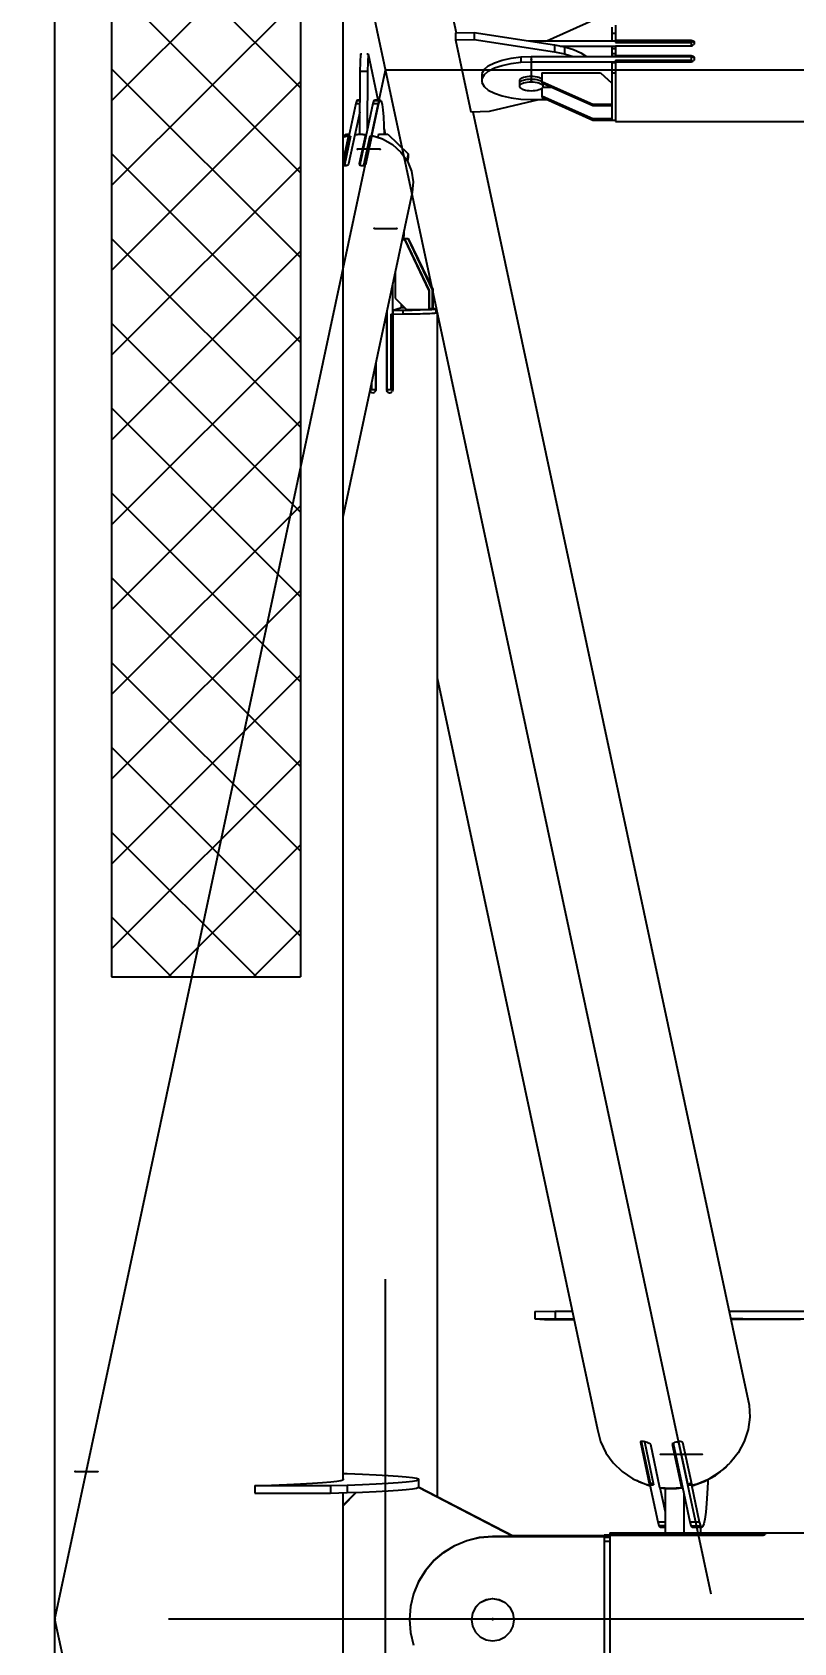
# Model space of a CAD drawing. Header units: millimetres. Extents: x 150209.93 to 150215.05, y 136675.65 to 136679.93.
# Drawn here: x 150213.5073 to 150213.5476, y 136677.6296 to 136677.7148 of the extents above; entities that cross this region are included whole.
import ezdxf

# ---------------------------------------------------------------- set-up
doc = ezdxf.new("R2010")
doc.units = ezdxf.units.MM
doc.header["$LTSCALE"] = 0.25
for name, pattern in [('CENTER', [50.8, 31.75, -6.35, 6.35, -6.35]), ('HIDDEN', [9.525, 6.35, -3.175]), ('XKITLINE00', [0]), ('XKITLINE02', [4, 2, -2])]:
    doc.linetypes.add(name, pattern=pattern)
doc.styles.add('ROMANS', font='romans.shx')
doc.dimstyles.new('MD300', dxfattribs={"dimtxt": 2.5, "dimasz": 2.5, "dimexe": 1, "dimexo": 1, "dimgap": 0.5, "dimtad": 1, "dimdec": 1, "dimlfac": 50, "dimrnd": 0.5, "dimdsep": 46, "dimtxsty": 'ROMANS', "dimcen": 1, "dimclrd": 146, "dimclre": 146, "dimclrt": 30, "dimadec": 1, "dimazin": 2, "dimtfac": 1, "dimtdec": 1, "dimtmove": 0, "dimatfit": 1, "dimfxl": 1, "dimtolj": 1, "dimtzin": 0, "dimlwd": -1, "dimlwe": -1, "dimarcsym": 0})

# ---------------------------------------------------------------- blocks, each defined once
blk = doc.blocks.new('çatıı')
h = blk.add_hatch()
h.set_pattern_fill('ANSI37', color=1, scale=5, style=0)
h.set_pattern_definition([(135, (104746.383, -4107.69), (11.2253202, 11.2253202), []), (45, (104746.383, -4107.69), (11.2253202, -11.2253202), [])])
h.paths.add_polyline_path([(22915, 11470.27), (22965, 11470.27), (22965, 10170.27), (22915, 10170.27)])
at = {"color": 116, "linetype": 'HIDDEN', "true_color": 0x136734}
for p, q in [((22915, 11470.27), (22915, 10170.27)), ((22965, 11470.27), (22965, 10170.27)), ((22915, 10170.27), (22965, 10170.27))]:
    blk.add_line(p, q, dxfattribs=at)
at = {"color": 1}
for p, q in [((22915, 11470.27), (22915, 10170.27)), ((22965, 11470.27), (22965, 10170.27)), ((22915, 10170.27), (22965, 10170.27))]:
    blk.add_line(p, q, dxfattribs=at)
at = {"color": 116, "linetype": 'XKITLINE02', "true_color": 0x136734}
for p, q in [((22915, 11470.27), (22915, 10170.27)), ((22965, 11470.27), (22965, 10170.27)), ((22915, 10170.27), (22965, 10170.27))]:
    blk.add_line(p, q, dxfattribs=at)
at = {"color": 8, "linetype": 'CENTER'}
for p, q in [((23073.58, 10006.9), (22900, 10820.27)), ((22900, 8951.04), (22900, 10620.27)), ((23026.01, 10413.05), (23026.01, 10407.5)), ((22900, 10000.27), (22987.5, 10410.27)), ((22987.5, 9590.27), (22987.5, 10410.27)), ((23342.5, 10410.27), (22987.5, 10410.27)), ((22986.02, 10389.35), (22980.04, 10389.36)), ((22984.51, 10368.38), (22990.48, 10368.36)), ((23071.17, 10043.85), (23060.21, 10043.88)), ((22905.34, 10039.34), (22911.32, 10039.33)), ((23430, 10000.27), (22900, 10000.27)), ((22987.5, 9590.27), (22900, 10000.27)), ((23015.8, 10000.41), (23015.8, 10000.14))]:
    blk.add_line(p, q, dxfattribs=at)
at = {"color": 8, "linetype": 'XKITLINE00'}
for p, q in [((22976.2, 10620.27), (22976.2, 10037.15)), ((22976.2, 10560.35), (23006.12, 10420.13)), ((23005.94, 10420.12), (23010.93, 10420.28)), ((23005.94, 10420.12), (23005.94, 10418.64)), ((23010.93, 10420.28), (23010.93, 10418.43)), ((23010.93, 10420.28), (23032.18, 10416.96)), ((23030.13, 10418.05), (23042.31, 10423.47)), ((23047.31, 10421.69), (23047.31, 10418.06)), ((23047.31, 10420.08), (23048.31, 10420.08)), ((23048.31, 10422.21), (23048.31, 10418.05)), ((23005.94, 10418.54), (23005.94, 10418.27)), ((23005.94, 10418.27), (23010.93, 10418.43)), ((23005.94, 10418.27), (23010, 10399.25)), ((23010.93, 10418.43), (23032.18, 10415.11)), ((23025.36, 10418.02), (23026.01, 10418.05)), ((23026.01, 10418.05), (23048.31, 10418.05)), ((23026.01, 10418.05), (23026.01, 10417.92)), ((23032.18, 10416.96), (23032.18, 10415.11)), ((23032.18, 10416.96), (23034.83, 10416.43)), ((23033.67, 10416.66), (23048.31, 10416.66)), ((23034.83, 10416.43), (23034.83, 10414.58)), ((23034.83, 10416.43), (23037.17, 10415.73)), ((23037.17, 10415.73), (23039.15, 10414.88)), ((23047.31, 10416.6), (23048.31, 10416.6)), ((23047.31, 10416.6), (23047.31, 10415.33)), ((23047.31, 10415.97), (23048.31, 10415.97)), ((23047.31, 10415.33), (23047.31, 10413.89)), ((23048.31, 10418.21), (23068.31, 10418.21)), ((23048.31, 10418.05), (23048.31, 10417.63)), ((23048.31, 10417.97), (23068.31, 10417.97)), ((23048.31, 10417.95), (23068.31, 10417.95)), ((23048.31, 10417.63), (23068.31, 10417.63)), ((23048.31, 10416.72), (23068.31, 10416.72)), ((23048.31, 10416.72), (23048.31, 10414.13)), ((23068.31, 10418.21), (23068.31, 10417.97)), ((23068.31, 10418.21), (23068.57, 10418.16)), ((23068.31, 10417.97), (23068.57, 10417.94)), ((23068.31, 10417.95), (23068.31, 10416.72)), ((23068.31, 10416.72), (23068.57, 10416.75)), ((23068.57, 10418.16), (23068.81, 10418.07)), ((23068.57, 10417.94), (23068.81, 10417.84)), ((23068.57, 10416.75), (23068.81, 10416.86)), ((23068.81, 10417.84), (23068.84, 10417.81)), ((23068.81, 10416.86), (23068.99, 10417.03)), ((23068.83, 10418.06), (23068.99, 10417.91)), ((23068.84, 10417.81), (23068.99, 10417.68)), ((23068.99, 10417.91), (23069.12, 10417.7)), ((23068.99, 10417.68), (23069.12, 10417.47)), ((23069.12, 10417.24), (23068.99, 10417.03)), ((23069.12, 10417.7), (23069.16, 10417.47)), ((23069.16, 10417.47), (23069.12, 10417.24)), ((23069.12, 10417.47), (23069.14, 10417.35)), ((22980.87, 10414.61), (22980.69, 10409.99)), ((22980.87, 10414.61), (22981.23, 10414.61)), ((22982.53, 10414.61), (22982.86, 10414.61)), ((22982.86, 10414.61), (22982.68, 10409.99)), ((22982.86, 10414.61), (22985.45, 10402.45)), ((23013.55, 10410.43), (23014.66, 10411.39)), ((23014.66, 10411.39), (23016.27, 10412.23)), ((23016.27, 10412.23), (23018.31, 10412.93)), ((23016.27, 10410.85), (23018.31, 10411.55)), ((23018.31, 10412.93), (23020.68, 10413.46)), ((23018.31, 10411.55), (23020.68, 10412.07)), ((23020.68, 10413.46), (23023.28, 10413.78)), ((23020.68, 10412.07), (23023.28, 10412.39)), ((23023.28, 10413.78), (23026.01, 10413.89)), ((23023.28, 10413.78), (23023.28, 10412.39)), ((23023.28, 10412.39), (23026.01, 10412.5)), ((23026.01, 10413.89), (23026.01, 10412.5)), ((23026.01, 10413.89), (23068.31, 10413.89)), ((23026.01, 10412.5), (23048.31, 10412.5)), ((23032.18, 10415.11), (23034.83, 10414.58)), ((23034.83, 10414.58), (23037.15, 10413.89)), ((23039.15, 10414.88), (23040.68, 10413.9)), ((23047.31, 10414.68), (23048.31, 10414.68)), ((23047.31, 10414.01), (23048.31, 10414.01)), ((23047.31, 10412.32), (23048.31, 10412.32)), ((23047.31, 10412.32), (23047.31, 10406.93)), ((23048.31, 10414.13), (23048.31, 10413.9)), ((23048.31, 10414.13), (23068.31, 10414.13)), ((23048.31, 10414.01), (23048.31, 10413.89)), ((23048.31, 10413.9), (23068.31, 10413.9)), ((23048.31, 10412.92), (23048.31, 10412.48)), ((23048.31, 10412.92), (23068.31, 10412.92)), ((23048.31, 10412.48), (23068.31, 10412.48)), ((23048.31, 10412.48), (23048.31, 10396.65)), ((23068.31, 10414.13), (23068.31, 10413.9)), ((23068.31, 10414.13), (23068.57, 10414.09)), ((23068.31, 10413.9), (23068.31, 10413.89)), ((23068.31, 10413.9), (23068.57, 10413.86)), ((23068.31, 10413.89), (23068.31, 10412.48)), ((23068.31, 10412.48), (23068.57, 10412.55)), ((23068.57, 10414.09), (23068.57, 10413.86)), ((23068.57, 10414.09), (23068.81, 10413.97)), ((23068.57, 10413.86), (23068.81, 10413.74)), ((23068.57, 10412.55), (23068.81, 10412.64)), ((23068.81, 10413.97), (23068.99, 10413.79)), ((23068.81, 10413.74), (23068.99, 10413.56)), ((23068.81, 10412.64), (23068.99, 10412.82)), ((23068.99, 10413.79), (23069.12, 10413.56)), ((23068.99, 10413.56), (23069.12, 10413.33)), ((23069.12, 10413.05), (23068.99, 10412.82)), ((23069.12, 10413.56), (23069.16, 10413.31)), ((23069.12, 10413.33), (23069.14, 10413.19)), ((23069.16, 10413.31), (23069.12, 10413.05)), ((22980.69, 10409.99), (22980.61, 10393.34)), ((22980.69, 10409.99), (22982.68, 10409.99)), ((22982.68, 10409.99), (22982.61, 10394.42)), ((23013.55, 10410.43), (23012.98, 10409.41)), ((23012.98, 10409.41), (23012.98, 10406.98)), ((23013.55, 10409.05), (23012.98, 10408.02)), ((23012.98, 10406.98), (23013.55, 10405.96)), ((23013.55, 10409.05), (23014.66, 10410)), ((23014.66, 10410), (23016.27, 10410.85)), ((23022.95, 10407.71), (23022.91, 10407.5)), ((23022.91, 10407.5), (23022.91, 10406.76)), ((23022.95, 10406.97), (23022.91, 10406.76)), ((23022.95, 10406.97), (23022.91, 10406.76)), ((23022.91, 10406.76), (23022.91, 10406.02)), ((23023.09, 10407.91), (23022.95, 10407.71)), ((23023.09, 10407.17), (23022.95, 10406.97)), ((23023.09, 10407.17), (23022.95, 10406.97)), ((23023.09, 10407.91), (23023.32, 10408.09)), ((23023.09, 10407.17), (23023.32, 10407.35)), ((23023.09, 10407.17), (23023.32, 10407.35)), ((23023.09, 10406.43), (23023.32, 10406.61)), ((23023.32, 10408.09), (23023.63, 10408.26)), ((23023.32, 10407.35), (23023.63, 10407.52)), ((23023.32, 10407.35), (23023.63, 10407.52)), ((23023.32, 10406.61), (23023.63, 10406.78)), ((23023.63, 10408.26), (23024.01, 10408.41)), ((23023.63, 10407.52), (23024.01, 10407.67)), ((23023.63, 10407.52), (23024.01, 10407.67)), ((23023.63, 10406.78), (23024.01, 10406.93)), ((23024.01, 10408.41), (23024.46, 10408.53)), ((23024.01, 10407.67), (23024.46, 10407.79)), ((23024.01, 10407.67), (23024.46, 10407.79)), ((23024.01, 10406.93), (23024.46, 10407.05)), ((23024.46, 10408.53), (23024.95, 10408.61)), ((23024.46, 10407.79), (23024.95, 10407.87)), ((23024.46, 10407.79), (23024.95, 10407.87)), ((23024.46, 10407.05), (23024.95, 10407.13)), ((23024.95, 10408.61), (23025.47, 10408.67)), ((23024.95, 10407.87), (23025.47, 10407.93)), ((23024.95, 10407.87), (23025.47, 10407.93)), ((23024.95, 10407.13), (23025.47, 10407.19)), ((23025.47, 10408.67), (23026.01, 10408.68)), ((23025.47, 10407.93), (23026.01, 10407.95)), ((23025.47, 10407.93), (23026.01, 10407.95)), ((23025.47, 10407.19), (23026.01, 10407.21)), ((23026.01, 10408.68), (23026.01, 10407.95)), ((23026.01, 10408.68), (23026.55, 10408.67)), ((23026.01, 10407.95), (23026.55, 10407.93)), ((23026.01, 10407.95), (23026.55, 10407.93)), ((23026.01, 10407.95), (23026.01, 10407.21)), ((23026.01, 10407.21), (23026.55, 10407.19)), ((23026.55, 10408.67), (23027.07, 10408.61)), ((23026.55, 10407.93), (23027.07, 10407.87)), ((23026.55, 10407.93), (23027.07, 10407.87)), ((23026.55, 10407.19), (23027.07, 10407.13)), ((23027.07, 10408.61), (23027.56, 10408.53)), ((23027.07, 10407.87), (23027.56, 10407.79)), ((23027.07, 10407.87), (23027.56, 10407.79)), ((23027.07, 10407.13), (23027.56, 10407.05)), ((23027.56, 10408.53), (23028, 10408.41)), ((23027.56, 10407.79), (23028, 10407.67)), ((23027.56, 10407.79), (23028, 10407.67)), ((23027.56, 10407.05), (23028, 10406.93)), ((23028, 10408.41), (23028.38, 10408.26)), ((23028, 10407.67), (23028.38, 10407.52)), ((23028, 10407.67), (23028.38, 10407.52)), ((23028, 10406.93), (23028.38, 10406.78)), ((23028.38, 10408.26), (23028.69, 10408.09)), ((23028.38, 10407.52), (23028.69, 10407.35)), ((23028.38, 10407.52), (23028.69, 10407.35)), ((23028.38, 10406.78), (23028.69, 10406.61)), ((23028.69, 10408.09), (23028.81, 10408)), ((23028.69, 10407.35), (23028.81, 10407.26)), ((23028.69, 10407.35), (23028.81, 10407.26)), ((23028.69, 10406.61), (23028.92, 10406.43)), ((23028.81, 10409.6), (23028.81, 10406.91)), ((23028.81, 10409.6), (23044.31, 10409.6)), ((23028.81, 10407.29), (23042.31, 10401.28)), ((23028.81, 10406.91), (23042.31, 10400.9)), ((23029.1, 10406.78), (23029.11, 10406.76)), ((23029.1, 10406.78), (23029.11, 10406.76)), ((23029.11, 10406.77), (23029.11, 10406.76)), ((23029.11, 10406.76), (23029.11, 10406.02)), ((23044.31, 10409.6), (23047.31, 10406.83)), ((23047.31, 10409.61), (23048.31, 10409.61)), ((23047.31, 10406.93), (23047.31, 10401.3)), ((22979.86, 10402.23), (22980.1, 10402.46)), ((22980.1, 10402.46), (22980.65, 10402.46)), ((22984.34, 10402.22), (22984.58, 10402.45)), ((22984.58, 10402.45), (22986.07, 10402.44)), ((22985.83, 10402.22), (22986.07, 10402.44)), ((22986.07, 10402.44), (22986.31, 10402.1)), ((23013.55, 10405.96), (23014.66, 10405)), ((23014.66, 10405), (23016.27, 10404.16)), ((23014.99, 10399.41), (23028.02, 10402.5)), ((23016.27, 10404.16), (23018.31, 10403.46)), ((23018.31, 10403.46), (23020.68, 10402.93)), ((23020.68, 10402.93), (23023.28, 10402.61)), ((23022.95, 10406.23), (23022.91, 10406.02)), ((23022.91, 10406.02), (23022.95, 10405.82)), ((23023.09, 10406.43), (23022.95, 10406.23)), ((23022.95, 10405.82), (23023.09, 10405.62)), ((23023.09, 10405.62), (23023.32, 10405.43)), ((23023.28, 10402.61), (23026.01, 10402.5)), ((23023.32, 10405.43), (23023.63, 10405.26)), ((23023.63, 10405.26), (23024.01, 10405.12)), ((23024.01, 10405.12), (23024.46, 10405)), ((23024.46, 10405), (23024.95, 10404.91)), ((23024.95, 10404.91), (23025.47, 10404.86)), ((23025.47, 10404.86), (23026.01, 10404.84)), ((23026.01, 10404.84), (23026.55, 10404.86)), ((23026.01, 10402.5), (23030.13, 10402.5)), ((23026.55, 10404.86), (23027.07, 10404.91)), ((23027.07, 10404.91), (23027.56, 10405)), ((23027.56, 10405), (23028, 10405.12)), ((23028, 10405.12), (23028.38, 10405.26)), ((23028.38, 10405.26), (23028.69, 10405.43)), ((23028.69, 10405.43), (23028.92, 10405.62)), ((23028.81, 10405.53), (23028.81, 10403.09)), ((23028.81, 10403.47), (23042.31, 10397.47)), ((23028.81, 10403.09), (23042.31, 10397.08)), ((23028.92, 10406.43), (23029.06, 10406.23)), ((23029.06, 10405.82), (23028.92, 10405.62)), ((23029.04, 10405.78), (23031.33, 10405.78)), ((23029.06, 10406.23), (23029.11, 10406.02)), ((23029.11, 10406.02), (23029.06, 10405.82)), ((22979.62, 10401.44), (22977.78, 10392.82)), ((22980.64, 10399.2), (22979.35, 10393.18)), ((22979.86, 10402.23), (22979.62, 10401.44)), ((22979.62, 10401.44), (22980.65, 10401.44)), ((22979.86, 10402.23), (22980.65, 10402.23)), ((22984.1, 10401.43), (22980.65, 10385.22)), ((22985.6, 10401.43), (22983.76, 10392.81)), ((22984.34, 10402.22), (22984.1, 10401.43)), ((22984.1, 10401.43), (22985.6, 10401.43)), ((22984.34, 10402.22), (22985.83, 10402.22)), ((22985.83, 10402.22), (22985.6, 10401.43)), ((22986.31, 10402.1), (22986.54, 10401.19)), ((22986.54, 10401.19), (22986.74, 10399.77)), ((22986.74, 10399.77), (22986.92, 10397.9)), ((23010, 10399.25), (23014.99, 10399.41)), ((23010.57, 10399.27), (23083.63, 10056.94)), ((23042.31, 10401.28), (23042.31, 10400.9)), ((23042.31, 10401.28), (23047.31, 10401.28)), ((23042.31, 10400.9), (23047.31, 10400.9)), ((23047.31, 10401.3), (23047.31, 10401.28)), ((23047.31, 10401.28), (23047.31, 10401.26)), ((23047.31, 10401.26), (23047.31, 10397.07)), ((22986.92, 10397.9), (22987.05, 10395.65)), ((22987.05, 10395.65), (22987.13, 10393.33)), ((22987.08, 10394.78), (22987.39, 10393.33)), ((23042.31, 10397.47), (23042.31, 10397.08)), ((23042.31, 10397.47), (23047.31, 10397.47)), ((23042.31, 10397.08), (23047.31, 10397.08)), ((23047.31, 10397.07), (23048.31, 10397.07)), ((23048.31, 10396.65), (23101.01, 10396.65)), ((22976.2, 10392.71), (22977.14, 10393.36)), ((22977.68, 10392.99), (22976.2, 10386.05)), ((22976.2, 10392.51), (22977.68, 10392.99)), ((22977.79, 10392.58), (22976.2, 10385.1)), ((22977.7, 10392.41), (22976.2, 10385.37)), ((22978.23, 10392.82), (22976.58, 10385.09)), ((22977.14, 10393.36), (22977.9, 10393.36)), ((22977.68, 10392.98), (22977.77, 10393.01)), ((22977.68, 10392.99), (22977.7, 10392.41)), ((22977.77, 10393.01), (22977.69, 10392.62)), ((22977.69, 10392.62), (22977.71, 10392.18)), ((22979.36, 10393.18), (22977.71, 10385.45)), ((22977.77, 10393.01), (22977.78, 10392.82)), ((22977.78, 10392.82), (22977.79, 10392.58)), ((22977.78, 10392.82), (22978.23, 10392.82)), ((22977.79, 10392.58), (22978.23, 10392.82)), ((22979.36, 10393.18), (22980.75, 10393.32)), ((22979.46, 10393.28), (22979.44, 10393.19)), ((22979.46, 10393.28), (22980.15, 10393.33)), ((22980.15, 10393.33), (22980.14, 10393.26)), ((22980.15, 10393.33), (22980.85, 10393.34)), ((22982.15, 10393.17), (22980.5, 10385.44)), ((22982.17, 10392.62), (22980.6, 10385.26)), ((22980.75, 10393.32), (22982.15, 10393.17)), ((22980.85, 10393.34), (22981.55, 10393.32)), ((22981.55, 10393.32), (22981.53, 10393.24)), ((22981.55, 10393.32), (22982.25, 10393.27)), ((22983.31, 10392.81), (22981.66, 10385.08)), ((22982.15, 10393.17), (22982.17, 10392.62)), ((22982.25, 10393.27), (22982.16, 10392.88)), ((22982.16, 10392.88), (22982.18, 10392.41)), ((22983.85, 10392.98), (22982.2, 10385.25)), ((22982.25, 10393.27), (22982.26, 10392.8)), ((22983.31, 10392.81), (22983.76, 10392.81)), ((22983.31, 10392.81), (22983.77, 10392.57)), ((22983.76, 10392.81), (22983.77, 10392.58)), ((22983.85, 10392.98), (22986.7, 10392.06)), ((22983.95, 10392.99), (22983.94, 10392.95)), ((22983.95, 10392.99), (22986.53, 10392.16)), ((22985.61, 10393.34), (22985.44, 10392.51)), ((22985.61, 10393.34), (22988.1, 10393.33)), ((22986.53, 10392.16), (22986.52, 10392.12)), ((22986.53, 10392.16), (22986.69, 10392.06)), ((22986.7, 10392.06), (22989.33, 10390.56)), ((22986.7, 10392.06), (22988.89, 10390.85)), ((22988.1, 10393.33), (22993.46, 10388.1)), ((22988.89, 10390.85), (22989.06, 10390.71)), ((22989.33, 10390.56), (22991.55, 10388.56)), ((22977.51, 10385.24), (22977.65, 10385.34)), ((22977.71, 10385.45), (22977.65, 10385.34)), ((22980.5, 10385.44), (22980.52, 10385.34)), ((22980.52, 10385.34), (22980.62, 10385.23)), ((22990.5, 10389.5), (22990.93, 10389.14)), ((22990.93, 10389.14), (22991, 10389.05)), ((22991.55, 10388.56), (22993.25, 10386.17)), ((22993.46, 10388.1), (22993.1, 10386.38)), ((22993.25, 10386.17), (22994.35, 10383.5)), ((22993.49, 10387.18), (22993.27, 10386.12)), ((22993.46, 10388.1), (22993.49, 10387.18)), ((22976.2, 10385.09), (22976.32, 10385.05)), ((22976.32, 10385.05), (22976.54, 10385.02)), ((22976.47, 10385.03), (22976.58, 10385.09)), ((22976.54, 10385.02), (22976.8, 10385.04)), ((22976.58, 10385.09), (22977.11, 10385.09)), ((22976.8, 10385.04), (22977.06, 10385.08)), ((22977.06, 10385.08), (22977.31, 10385.15)), ((22977.31, 10385.15), (22977.51, 10385.24)), ((22980.62, 10385.23), (22980.8, 10385.14)), ((22980.8, 10385.14), (22981.02, 10385.07)), ((22980.99, 10385.08), (22981.66, 10385.08)), ((22981.02, 10385.07), (22981.28, 10385.02)), ((22981.28, 10385.02), (22981.55, 10385.01)), ((22981.55, 10385.01), (22981.8, 10385.03)), ((22981.66, 10385.08), (22981.75, 10385.03)), ((22981.8, 10385.03), (22982, 10385.09)), ((22982, 10385.09), (22982.12, 10385.17)), ((22982.12, 10385.17), (22982.2, 10385.25)), ((22994.35, 10383.5), (22994.79, 10380.7)), ((22994.54, 10377.9), (22976.2, 10291.93)), ((22994.79, 10380.7), (22994.54, 10377.9)), ((22991.88, 10365.44), (22992.58, 10365.44)), ((22991.88, 10365.41), (22992.49, 10365.41)), ((22991.94, 10365.63), (22991.98, 10365.44)), ((22992.17, 10365.48), (22992.16, 10365.44)), ((22992.21, 10365.72), (22992.17, 10365.48)), ((22992.25, 10366.04), (22992.21, 10365.72)), ((22992.21, 10365.71), (22993.46, 10365.7)), ((22992.21, 10365.68), (22993.37, 10365.68)), ((22992.29, 10366.43), (22992.25, 10366.04)), ((22992.31, 10366.88), (22992.29, 10366.43)), ((22992.34, 10367.38), (22992.31, 10366.88)), ((22992.34, 10367.57), (22992.34, 10367.38)), ((22992.49, 10365.41), (22992.58, 10365.44)), ((22992.49, 10365.41), (22998.96, 10351.9)), ((22992.58, 10365.44), (22999.05, 10351.93)), ((22993.37, 10365.68), (22993.46, 10365.7)), ((22993.37, 10365.68), (22999.85, 10352.17)), ((22993.46, 10365.7), (22999.94, 10352.19)), ((22990, 10356.6), (22990, 10349.92)), ((22989.32, 10353.44), (22989.32, 10345.73)), ((22998.96, 10351.9), (22999.05, 10351.93)), ((22998.96, 10351.9), (22998.96, 10346.9)), ((22999.05, 10351.93), (22999.05, 10346.93)), ((22999.85, 10352.17), (22999.94, 10352.19)), ((22999.85, 10352.17), (22999.85, 10347.17)), ((22999.94, 10352.19), (22999.94, 10347.19)), ((22989.44, 10346.73), (22991.72, 10347.41)), ((22990, 10349.92), (22992.99, 10346.92)), ((22991.64, 10348.27), (22991.64, 10347.39)), ((22991.72, 10347.41), (22992.51, 10347.4)), ((22998.96, 10346.9), (22999.05, 10346.93)), ((22998.97, 10346.91), (22999.72, 10346.94)), ((22999.05, 10347.17), (22999.85, 10347.17)), ((22999.72, 10346.94), (23000.5, 10347.01)), ((22999.85, 10347.17), (22999.94, 10347.19)), ((22999.93, 10347.19), (23000.43, 10347.15)), ((23000.43, 10347.15), (23000.74, 10347.08)), ((23000.5, 10347.01), (23000.74, 10347.08)), ((23000.74, 10347.08), (23000.74, 10346.08)), ((22987.68, 10345.72), (22987.7, 10345.72)), ((22987.7, 10345.72), (22987.75, 10345.73)), ((22987.7, 10345.72), (22987.7, 10325.73)), ((22987.72, 10345.95), (22987.72, 10345.73)), ((22987.72, 10345.73), (22987.83, 10345.76)), ((22987.72, 10345.73), (22987.75, 10345.73)), ((22987.75, 10345.73), (22987.75, 10325.74)), ((22987.83, 10346.44), (22987.83, 10325.74)), ((22988.87, 10345.73), (22988.87, 10325.73)), ((22988.87, 10345.73), (22989.32, 10345.73)), ((22989.32, 10345.73), (22989.35, 10345.73)), ((22989.35, 10345.73), (22989.35, 10325.74)), ((22989.41, 10345.72), (22992.31, 10345.74)), ((22989.41, 10345.72), (22989.41, 10325.73)), ((22989.44, 10346.73), (22992.07, 10346.75)), ((22989.44, 10346.73), (22989.44, 10345.73)), ((22989.44, 10345.73), (22992.07, 10345.75)), ((22992.07, 10346.75), (22994.51, 10346.78)), ((22992.07, 10346.75), (22992.07, 10345.75)), ((22992.07, 10345.75), (22994.51, 10345.78)), ((22992.07, 10345.75), (22992.09, 10345.75)), ((22992.31, 10345.74), (22995.03, 10345.78)), ((22992.99, 10346.92), (22998.96, 10346.9)), ((22994.51, 10346.78), (22996.66, 10346.82)), ((22994.51, 10345.78), (22996.66, 10345.82)), ((22994.51, 10345.79), (22994.7, 10345.79)), ((22995.03, 10345.78), (22997.37, 10345.83)), ((22996.66, 10346.82), (22998.42, 10346.88)), ((22996.66, 10345.82), (22998.42, 10345.88)), ((22997.37, 10345.83), (22999.22, 10345.89)), ((22998.42, 10346.88), (22998.94, 10346.9)), ((22998.42, 10345.88), (22999.72, 10345.94)), ((22999.22, 10345.89), (23000.48, 10345.97)), ((22999.72, 10345.94), (23000.5, 10346.01)), ((23000.48, 10345.97), (23001.09, 10346.05)), ((23000.5, 10346.01), (23000.74, 10346.08)), ((23000.74, 10346.16), (23001.02, 10346.13)), ((23001.02, 10346.13), (23001.09, 10346.05)), ((23001.09, 10346.05), (23001.09, 10032.77)), ((22984.84, 10332.44), (22984.84, 10325.74)), ((22984.91, 10332.75), (22984.91, 10325.73)), ((22983.41, 10325.75), (22983.8, 10325.75)), ((22983.8, 10327.55), (22983.8, 10325.75)), ((22983.8, 10325.75), (22984.84, 10325.74)), ((22984.84, 10325.74), (22984.91, 10325.76)), ((22984.91, 10325.73), (22984.87, 10325.47)), ((22987.7, 10325.73), (22987.75, 10325.74)), ((22987.7, 10325.73), (22987.74, 10325.46)), ((22987.75, 10325.74), (22987.79, 10325.48)), ((22987.83, 10325.74), (22988.87, 10325.73)), ((22988.87, 10325.73), (22989.35, 10325.74)), ((22989.41, 10325.73), (22989.34, 10325.46)), ((22989.35, 10325.74), (22989.41, 10325.76)), ((22983.33, 10325.38), (22983.39, 10325.24)), ((22983.35, 10325.45), (22983.44, 10325.26)), ((22983.39, 10325.24), (22983.58, 10325.05)), ((22983.44, 10325.26), (22983.48, 10325.22)), ((22983.48, 10325.22), (22983.63, 10325.07)), ((22983.58, 10325.05), (22983.81, 10324.93)), ((22983.63, 10325.07), (22983.86, 10324.95)), ((22983.81, 10324.93), (22984.07, 10324.89)), ((22983.86, 10324.95), (22984.12, 10324.9)), ((22984.07, 10324.89), (22984.33, 10324.93)), ((22984.12, 10324.9), (22984.35, 10324.94)), ((22984.33, 10324.93), (22984.56, 10325.05)), ((22984.75, 10325.23), (22984.56, 10325.05)), ((22984.87, 10325.47), (22984.75, 10325.23)), ((22987.74, 10325.46), (22987.79, 10325.48)), ((22987.74, 10325.46), (22987.86, 10325.23)), ((22987.79, 10325.48), (22987.91, 10325.24)), ((22987.86, 10325.23), (22988.05, 10325.04)), ((22987.91, 10325.24), (22988.1, 10325.05)), ((22988.05, 10325.04), (22988.29, 10324.92)), ((22988.1, 10325.05), (22988.34, 10324.93)), ((22988.29, 10324.92), (22988.55, 10324.88)), ((22988.34, 10324.93), (22988.6, 10324.89)), ((22988.55, 10324.88), (22988.82, 10324.92)), ((22988.6, 10324.89), (22988.84, 10324.93)), ((22988.82, 10324.92), (22989.05, 10325.04)), ((22989.05, 10325.04), (22989.24, 10325.23)), ((22989.34, 10325.46), (22989.24, 10325.23)), ((23001.09, 10249.44), (23043.57, 10050.42)), ((23026.96, 10081.73), (23032.32, 10081.75)), ((23026.96, 10081.73), (23026.96, 10079.73)), ((23026.96, 10079.73), (23032.32, 10079.75)), ((23026.96, 10079.73), (23029.54, 10079.59)), ((23029.54, 10079.74), (23029.54, 10079.59)), ((23029.54, 10079.59), (23034.9, 10079.6)), ((23032.32, 10081.75), (23036.88, 10081.76)), ((23032.32, 10081.75), (23032.32, 10079.75)), ((23032.32, 10079.75), (23037.3, 10079.76)), ((23034.9, 10079.75), (23034.9, 10079.6)), ((23034.9, 10079.6), (23037.34, 10079.61)), ((23078.32, 10081.8), (23081.99, 10081.8)), ((23078.75, 10079.8), (23081.99, 10079.8)), ((23078.78, 10079.66), (23084.58, 10079.66)), ((23081.99, 10081.8), (23088.37, 10081.79)), ((23081.99, 10079.8), (23088.37, 10079.79)), ((23084.58, 10079.66), (23090.96, 10079.65)), ((23088.37, 10081.79), (23094.64, 10081.79)), ((23088.37, 10079.79), (23094.64, 10079.79)), ((23090.96, 10079.65), (23097.23, 10079.64)), ((23094.64, 10081.79), (23100.75, 10081.78)), ((23094.64, 10079.79), (23100.75, 10079.78)), ((23083.82, 10053.68), (23083.39, 10050.42)), ((23083.63, 10056.94), (23083.82, 10053.68)), ((23043.57, 10050.42), (23044.36, 10047.26)), ((23083.39, 10050.42), (23082.37, 10047.26)), ((23044.36, 10047.26), (23045.75, 10044.29)), ((23045.75, 10044.29), (23047.67, 10041.61)), ((23054.93, 10047.25), (23054.89, 10047.13)), ((23054.89, 10047.13), (23057.32, 10035.72)), ((23054.93, 10047.25), (23055.08, 10047.33)), ((23055.07, 10047.33), (23057.36, 10036.62)), ((23055.08, 10047.33), (23055.3, 10047.37)), ((23055.1, 10047.33), (23057.45, 10036.36)), ((23055.3, 10047.37), (23055.6, 10047.36)), ((23055.6, 10047.36), (23055.94, 10047.31)), ((23055.82, 10047.33), (23055.95, 10047.25)), ((23055.94, 10047.31), (23056.3, 10047.22)), ((23055.95, 10047.25), (23058.39, 10035.84)), ((23055.95, 10047.25), (23056.17, 10047.25)), ((23056.3, 10047.22), (23056.66, 10047.09)), ((23056.66, 10047.09), (23056.9, 10046.98)), ((23056.9, 10046.98), (23056.98, 10046.96)), ((23056.98, 10046.96), (23057.25, 10046.84)), ((23057.25, 10046.84), (23057.45, 10046.7)), ((23057.45, 10046.7), (23057.55, 10046.56)), ((23057.55, 10046.56), (23059.99, 10035.14)), ((23063.38, 10046.69), (23063.33, 10046.55)), ((23063.33, 10046.55), (23065.77, 10035.14)), ((23063.38, 10046.69), (23063.52, 10046.83)), ((23063.5, 10046.8), (23065.8, 10036.02)), ((23063.52, 10046.83), (23063.75, 10046.95)), ((23063.54, 10046.84), (23067.99, 10026.01)), ((23063.75, 10046.95), (23063.92, 10047)), ((23063.92, 10047), (23064.05, 10047.07)), ((23064.05, 10047.07), (23064.4, 10047.19)), ((23064.4, 10047.19), (23064.77, 10047.29)), ((23064.55, 10047.23), (23064.98, 10047.23)), ((23064.77, 10047.29), (23065.13, 10047.34)), ((23064.98, 10047.23), (23065.19, 10047.34)), ((23064.98, 10047.23), (23067.42, 10035.82)), ((23065.13, 10047.34), (23065.46, 10047.34)), ((23065.46, 10047.34), (23065.74, 10047.3)), ((23065.74, 10047.3), (23065.94, 10047.22)), ((23065.94, 10047.22), (23066.04, 10047.1)), ((23066.04, 10047.1), (23068.48, 10035.69)), ((23080.77, 10044.29), (23078.65, 10041.61)), ((23082.37, 10047.26), (23080.77, 10044.29)), ((23047.67, 10041.61), (23050.08, 10039.3)), ((23076.08, 10039.3), (23078.65, 10041.61)), ((23076.18, 10039.39), (23077.38, 10040.32)), ((23078.13, 10041.15), (23077.38, 10040.32)), ((23079.6, 10042.74), (23079.2, 10042.3)), ((23079.86, 10043.14), (23079.6, 10042.74)), ((22952.88, 10035.6), (22957.34, 10035.74)), ((22957.34, 10035.74), (22961.4, 10035.89)), ((22961.4, 10035.89), (22965.01, 10036.05)), ((22965.01, 10036.05), (22968.16, 10036.22)), ((22968.16, 10036.22), (22970.81, 10036.4)), ((22970.81, 10036.4), (22972.96, 10036.58)), ((22972.88, 10035.6), (22977.34, 10035.74)), ((22972.96, 10036.58), (22974.59, 10036.77)), ((22974.59, 10036.77), (22975.68, 10036.97)), ((22975.68, 10036.97), (22976.23, 10037.16)), ((22976.2, 10038.81), (22977.34, 10038.78)), ((22976.2, 10037.37), (22976.23, 10037.36)), ((22976.23, 10037.36), (22976.23, 10037.16)), ((22977.34, 10038.78), (22981.4, 10038.62)), ((22977.34, 10035.74), (22981.4, 10035.89)), ((22977.34, 10035.74), (22977.34, 10033.74)), ((22981.4, 10038.62), (22985.01, 10038.46)), ((22981.4, 10035.89), (22985.01, 10036.05)), ((22985.01, 10038.46), (22988.16, 10038.29)), ((22985.01, 10036.05), (22988.16, 10036.22)), ((22988.16, 10038.29), (22990.81, 10038.11)), ((22988.16, 10036.22), (22990.81, 10036.4)), ((22990.81, 10038.11), (22992.96, 10037.93)), ((22990.81, 10036.4), (22992.96, 10036.58)), ((22992.96, 10037.93), (22994.59, 10037.74)), ((22992.96, 10036.58), (22994.59, 10036.77)), ((22994.59, 10037.74), (22995.68, 10037.55)), ((22994.59, 10036.77), (22995.68, 10036.97)), ((22995.68, 10037.55), (22996.23, 10037.36)), ((22995.68, 10036.97), (22996.23, 10037.16)), ((22996.23, 10037.36), (22996.23, 10035.16)), ((23050.08, 10039.3), (23052.9, 10037.42)), ((23052.9, 10037.42), (23056.04, 10036.04)), ((23053.83, 10037.01), (23054.36, 10036.71)), ((23054.35, 10036.79), (23054.36, 10036.71)), ((23054.36, 10036.71), (23055.4, 10036.32)), ((23056.04, 10036.04), (23057.32, 10035.72)), ((23056.42, 10035.94), (23057.46, 10035.56)), ((23057.36, 10036.62), (23057.32, 10035.72)), ((23057.36, 10036.75), (23057.34, 10036.13)), ((23057.34, 10036.13), (23057.46, 10035.56)), ((23057.45, 10036.36), (23057.43, 10035.84)), ((23057.43, 10035.84), (23058.39, 10035.84)), ((23057.43, 10035.84), (23059.52, 10026.03)), ((23057.45, 10036.36), (23058.39, 10035.84)), ((23065.8, 10036.02), (23065.77, 10035.14)), ((23065.81, 10036.22), (23065.78, 10035.56)), ((23067.42, 10035.82), (23068.35, 10036.3)), ((23067.42, 10035.82), (23068.38, 10035.82)), ((23068.39, 10036.09), (23068.38, 10035.82)), ((23068.38, 10035.82), (23070.48, 10026)), ((23068.48, 10035.69), (23069.88, 10036.04)), ((23068.58, 10035.72), (23068.62, 10035.53)), ((23068.62, 10035.53), (23071.8, 10036.66)), ((23069.88, 10036.04), (23073.12, 10037.42)), ((23071.76, 10036.84), (23071.8, 10036.66)), ((23071.8, 10036.66), (23074.75, 10038.28)), ((23072.74, 10036.51), (23072.59, 10033.52)), ((23072.76, 10037.19), (23072.74, 10036.51)), ((23073.12, 10037.42), (23076.08, 10039.3)), ((23074.75, 10038.28), (23075.99, 10039.24)), ((22952.88, 10035.6), (22972.88, 10035.6)), ((22952.88, 10035.6), (22952.88, 10033.6)), ((22952.88, 10033.6), (22972.88, 10033.6)), ((22972.88, 10035.6), (22972.88, 10033.6)), ((22972.88, 10033.6), (22977.34, 10033.74)), ((22976.2, 10030.32), (22979.7, 10033.83)), ((22976.2, 10030.2), (22979.83, 10033.83)), ((22976.2, 10033.7), (22976.2, 10030.26)), ((22977.34, 10033.74), (22981.4, 10033.89)), ((22981.4, 10033.89), (22985.01, 10034.05)), ((22985.01, 10034.05), (22988.16, 10034.22)), ((22988.16, 10034.22), (22990.81, 10034.4)), ((22990.81, 10034.4), (22992.96, 10034.59)), ((22992.96, 10034.59), (22994.59, 10034.77)), ((22994.59, 10034.77), (22995.68, 10034.97)), ((22995.68, 10034.97), (22996.23, 10035.16)), ((22996.23, 10035.3), (23021.44, 10022.19)), ((22996.23, 10035.18), (23021.18, 10022.2)), ((23057.46, 10035.67), (23057.46, 10035.56)), ((23059.99, 10035.14), (23062.92, 10034.91)), ((23060.07, 10035.14), (23061.44, 10028.7)), ((23060.1, 10035.14), (23060.13, 10035)), ((23060.13, 10035), (23061.56, 10034.85)), ((23061.46, 10034.86), (23061.43, 10023.11)), ((23061.53, 10035.02), (23061.56, 10034.85)), ((23061.56, 10034.85), (23063.01, 10034.8)), ((23062.92, 10034.91), (23065.77, 10035.14)), ((23063.01, 10034.8), (23064.46, 10034.84)), ((23064.42, 10035.03), (23064.46, 10034.84)), ((23064.46, 10034.84), (23065.9, 10034.99)), ((23065.78, 10035.56), (23065.9, 10034.99)), ((23065.93, 10035.65), (23065.9, 10034.99)), ((23066.43, 10033.29), (23066.41, 10023.11)), ((23072.59, 10033.52), (23072.41, 10030.85)), ((22976.2, 10030.26), (22976.2, 10030.2)), ((22976.2, 10030.2), (22976.2, 9970.23)), ((23072.18, 10028.57), (23071.93, 10026.76)), ((23072.41, 10030.85), (23072.18, 10028.57)), ((23046.8, 10023.11), (23283.2, 10023.11)), ((23046.8, 10023.11), (23046.8, 10021.5)), ((23059.52, 10026.03), (23059.8, 10025.03)), ((23059.52, 10026.03), (23061.43, 10026.03)), ((23059.8, 10025.03), (23060.1, 10024.6)), ((23059.8, 10025.03), (23061.43, 10025.02)), ((23060.1, 10024.6), (23061.43, 10024.59)), ((23067.99, 10026.01), (23068.27, 10025.01)), ((23067.99, 10026.01), (23070.48, 10026)), ((23068.27, 10025.01), (23068.56, 10024.58)), ((23068.27, 10025.01), (23070.76, 10025)), ((23068.56, 10024.58), (23071.05, 10024.57)), ((23070.48, 10026), (23070.76, 10025)), ((23070.76, 10025), (23071.05, 10024.57)), ((23070.79, 10024.57), (23070.79, 10023.11)), ((23071.05, 10024.57), (23071.35, 10024.73)), ((23071.65, 10025.46), (23071.35, 10024.73)), ((23071.93, 10026.76), (23071.65, 10025.46)), ((23002.86, 10017.99), (23005.81, 10019.79)), ((23002.86, 10017.93), (23005.81, 10019.73)), ((23005.81, 10019.79), (23009, 10021.11)), ((23005.81, 10019.73), (23009, 10021.05)), ((23009, 10021.11), (23012.35, 10021.92)), ((23009, 10021.05), (23012.35, 10021.86)), ((23012.35, 10021.92), (23015.8, 10022.19)), ((23012.35, 10021.86), (23015.8, 10022.13)), ((23012.35, 10021.92), (23012.35, 10021.86)), ((23015.8, 10022.19), (23015.8, 10022.13)), ((23015.8, 10022.19), (23046.8, 10022.19)), ((23015.8, 10022.13), (23046.8, 10022.13)), ((23021.03, 10022.4), (23045.3, 10022.4)), ((23021.15, 10022.34), (23045.3, 10022.34)), ((23045.3, 10022.61), (23045.3, 10022.19)), ((23045.3, 10022.55), (23046.8, 10022.55)), ((23045.3, 10022.41), (23046.8, 10022.41)), ((23045.3, 10022), (23046.8, 10022)), ((23045.3, 10022), (23045.3, 10019.23)), ((23045.3, 10020.88), (23046.8, 10020.88)), ((23045.3, 10019.23), (23045.3, 9978.28)), ((23046.8, 10022.83), (23086.8, 10022.83)), ((23046.8, 10022.46), (23086.8, 10022.46)), ((23046.8, 10021.5), (23046.8, 9978.58)), ((23086.8, 10022.83), (23086.8, 10022.46)), ((23086.8, 10022.83), (23087.11, 10022.83)), ((23086.8, 10022.46), (23087.11, 10022.47)), ((23087.11, 10022.83), (23087.11, 10022.47)), ((23087.11, 10022.83), (23087.39, 10022.81)), ((23087.11, 10022.47), (23087.39, 10022.51)), ((23087.39, 10022.81), (23087.63, 10022.79)), ((23087.39, 10022.51), (23087.63, 10022.57)), ((23087.63, 10022.79), (23087.8, 10022.76)), ((23087.63, 10022.57), (23087.8, 10022.65)), ((23087.8, 10022.76), (23087.88, 10022.72)), ((23087.8, 10022.65), (23087.88, 10022.68)), ((23087.88, 10022.72), (23087.88, 10022.68)), ((23000.24, 10015.75), (22998, 10013.12)), ((23000.24, 10015.69), (22998, 10013.06)), ((23000.24, 10015.75), (23002.86, 10017.99)), ((23000.24, 10015.69), (23002.86, 10017.93)), ((22996.19, 10010.18), (22994.87, 10006.99)), ((22998, 10013.12), (22996.19, 10010.18)), ((22998, 10013.06), (22996.19, 10010.12)), ((22994.87, 10006.99), (22994.07, 10003.64)), ((22994.87, 10006.93), (22994.07, 10003.58)), ((22996.19, 10010.12), (22994.87, 10006.93)), ((22994.07, 10003.58), (22993.8, 10000.14)), ((23010.47, 10001.82), (23010.2, 10000.09)), ((23011.26, 10003.43), (23010.47, 10001.87)), ((23011.26, 10003.4), (23010.47, 10001.84)), ((23011.26, 10003.4), (23010.47, 10001.84)), ((23011.26, 10003.38), (23010.47, 10001.82)), ((23011.26, 10003.43), (23012.5, 10004.67)), ((23011.26, 10003.4), (23012.5, 10004.64)), ((23011.26, 10003.4), (23012.5, 10004.64)), ((23011.26, 10003.38), (23012.5, 10004.62)), ((23012.5, 10004.67), (23014.06, 10005.46)), ((23012.5, 10004.64), (23014.06, 10005.44)), ((23012.5, 10004.64), (23014.06, 10005.44)), ((23012.5, 10004.62), (23014.06, 10005.41)), ((23014.06, 10005.46), (23015.8, 10005.74)), ((23014.06, 10005.44), (23015.8, 10005.71)), ((23014.06, 10005.44), (23015.8, 10005.71)), ((23014.06, 10005.41), (23015.8, 10005.69)), ((23015.8, 10005.74), (23015.8, 10005.71)), ((23015.8, 10005.74), (23017.53, 10005.46)), ((23015.8, 10005.71), (23017.53, 10005.44)), ((23015.8, 10005.71), (23017.53, 10005.44)), ((23015.8, 10005.71), (23015.8, 10005.69)), ((23015.8, 10005.69), (23017.53, 10005.41)), ((23017.53, 10005.46), (23019.09, 10004.67)), ((23017.53, 10005.44), (23019.09, 10004.64)), ((23017.53, 10005.44), (23019.09, 10004.64)), ((23017.53, 10005.41), (23019.09, 10004.62)), ((23019.09, 10004.67), (23020.33, 10003.43)), ((23019.09, 10004.64), (23020.33, 10003.4)), ((23019.09, 10004.64), (23020.33, 10003.4)), ((23019.09, 10004.62), (23020.33, 10003.38)), ((23020.33, 10003.43), (23021.12, 10001.87)), ((23020.33, 10003.4), (23021.12, 10001.84)), ((23020.33, 10003.4), (23021.12, 10001.84)), ((23020.33, 10003.38), (23021.12, 10001.82)), ((23021.12, 10001.82), (23021.4, 10000.09)), ((22993.8, 10000.14), (22994.07, 9996.7)), ((23010.2, 10000.09), (23010.47, 9998.36)), ((23010.47, 9998.36), (23011.26, 9996.8)), ((23021.12, 9998.36), (23020.33, 9996.8)), ((23021.4, 10000.09), (23021.12, 9998.36)), ((22994.07, 9996.7), (22994.87, 9993.34)), ((23011.26, 9996.8), (23012.5, 9995.56)), ((23012.5, 9995.56), (23014.06, 9994.77)), ((23014.06, 9994.77), (23015.8, 9994.49)), ((23015.8, 9994.49), (23017.53, 9994.77)), ((23017.53, 9994.77), (23019.09, 9995.56)), ((23019.09, 9995.56), (23020.33, 9996.8))]:
    blk.add_line(p, q, dxfattribs=at)
for centre in [(23026.01, 10413.05), (22987.5, 10410.27), (22987.5, 10410.27), (22987.5, 10410.27), (23026.01, 10407.5), (22980.04, 10389.36), (22986.02, 10389.35), (22984.51, 10368.38), (22990.48, 10368.36), (23060.21, 10043.88), (23071.17, 10043.85), (22905.34, 10039.34), (22911.32, 10039.33), (22900, 10000.27), (22900, 10000.27), (22900, 10000.27), (23015.8, 10000.41), (23015.8, 10000.14)]:
    blk.add_circle(centre, 0.05, dxfattribs=at)
blk = doc.blocks.new('*D6')
at = {"color": 146, "transparency": 16777216}
for p, q in [((150212.86359, 136678.626031), (150213.527899, 136678.624802)), ((150212.83196, 136677.744973), (150212.83174, 136677.626088)), ((150213.556269, 136677.743633), (150213.556049, 136677.624748))]:
    blk.add_line(p, q, dxfattribs=at)
for points in [[(150212.863599, 136678.631031), (150212.86358, 136678.621031), (150212.83359, 136678.626086)], [(150213.527908, 136678.629802), (150213.527889, 136678.619802), (150213.557899, 136678.624747)]]:
    blk.add_solid(points, dxfattribs=at)
at = {"layer": 'DEFPOINTS', "color": 0, "transparency": 16777216}
for p in [(150212.83381, 136678.744971), (150213.558118, 136678.743631), (150213.557899, 136678.624747)]:
    blk.add_point(p, dxfattribs=at)
at = {"color": 30, "transparency": 16777216, "insert": (150213.19579, 136678.650416), "char_height": 0.03, "attachment_point": 5, "rotation": 359.89403, "style": 'ROMANS'}
blk.add_mtext('\\A1;36', dxfattribs=at)

msp = doc.modelspace()

# ---------------------------------------------------------------- block references
at = {"xscale": 0.0002000170049888334, "yscale": 0.0002000170049888334, "zscale": 0.0002000170049888334}
msp.add_blockref('çatıı', (150208.928067, 136675.630592), dxfattribs=at)

# ---------------------------------------------------------------- dimensions: what is measured, and where the dimension line sits
dim = msp.add_aligned_dim(p1=(150212.83381, 136678.744971), p2=(150213.558118, 136678.743631), distance=-0.118885, dimstyle='MD300', override={"dimtxt": 0.03, "dimasz": 0.03, "dimgap": 0.01})
dim.commit()
dim.dimension.update_dxf_attribs({"geometry": '*D6', "text_midpoint": (150213.19579, 136678.650416)})

doc.saveas('drawing.dxf')
